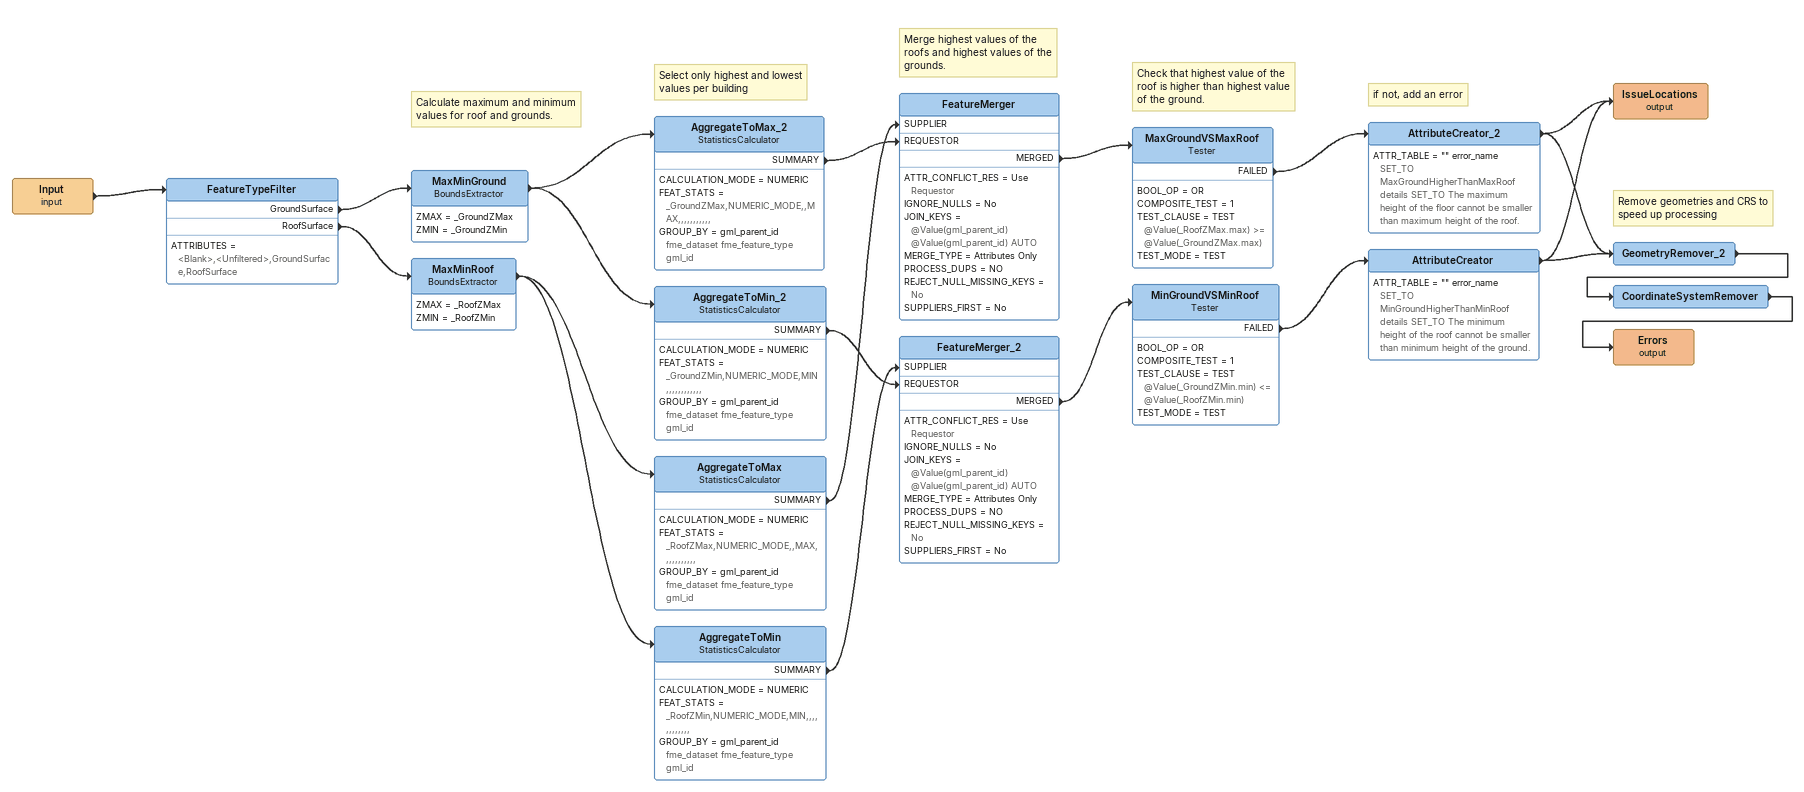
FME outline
Input (input)
    -> FeatureTypeFilter
FeatureTypeFilter
    ATTRIBUTES = <Blank>,<Unfiltered>,GroundSurface,RoofSurface
    GroundSurface -> MaxMinGround
    RoofSurface -> MaxMinRoof
Note: Calculate maximum and minimum values for roof and grounds.
MaxMinGround: BoundsExtractor
    ZMAX = _GroundZMax
    ZMIN = _GroundZMin
    -> AggregateToMax_2
    -> AggregateToMin_2
Note: Select only highest and lowest values per building
AggregateToMax_2: StatisticsCalculator
    CALCULATION_MODE = NUMERIC
    FEAT_STATS = _GroundZMax,NUMERIC_MODE,,MAX,,,,,,,,,,,
    GROUP_BY = gml_parent_id fme_dataset fme_feature_type gml_id
    SUMMARY -> FeatureMerger [REQUESTOR]
AggregateToMin_2: StatisticsCalculator
    CALCULATION_MODE = NUMERIC
    FEAT_STATS = _GroundZMin,NUMERIC_MODE,MIN,,,,,,,,,,,,
    GROUP_BY = gml_parent_id fme_dataset fme_feature_type gml_id
    SUMMARY -> FeatureMerger_2 [REQUESTOR]
MaxMinRoof: BoundsExtractor
    ZMAX = _RoofZMax
    ZMIN = _RoofZMin
    -> AggregateToMax
    -> AggregateToMin
AggregateToMax: StatisticsCalculator
    CALCULATION_MODE = NUMERIC
    FEAT_STATS = _RoofZMax,NUMERIC_MODE,,MAX,,,,,,,,,,,
    GROUP_BY = gml_parent_id fme_dataset fme_feature_type gml_id
    SUMMARY -> FeatureMerger [SUPPLIER]
Note: Merge highest values of the roofs and highest values of the grounds.
FeatureMerger
    ATTR_CONFLICT_RES = Use Requestor
    IGNORE_NULLS = No
    JOIN_KEYS = @Value(gml_parent_id) @Value(gml_parent_id) AUTO
    MERGE_TYPE = Attributes Only
    PROCESS_DUPS = NO
    REJECT_NULL_MISSING_KEYS = No
    SUPPLIERS_FIRST = No
    MERGED -> MaxGroundVSMaxRoof
Note: Check that highest value of the roof is higher than highest value of the ground.
MaxGroundVSMaxRoof: Tester
    BOOL_OP = OR
    COMPOSITE_TEST = 1
    TEST_CLAUSE = TEST @Value(_RoofZMax.max) >= @Value(_GroundZMax.max)
    TEST_MODE = TEST
    FAILED -> AttributeCreator_2
Note: if not, add an error
AttributeCreator_2
    ATTR_TABLE = "" error_name SET_TO MaxGroundHigherThanMaxRoof  details SET_TO The maximum height of the floor cannot be smaller than maximum height of the roof.
    -> GeometryRemover_2
    -> IssueLocations (output)
AggregateToMin: StatisticsCalculator
    CALCULATION_MODE = NUMERIC
    FEAT_STATS = _RoofZMin,NUMERIC_MODE,MIN,,,,,,,,,,,,
    GROUP_BY = gml_parent_id fme_dataset fme_feature_type gml_id
    SUMMARY -> FeatureMerger_2 [SUPPLIER]
FeatureMerger_2
    ATTR_CONFLICT_RES = Use Requestor
    IGNORE_NULLS = No
    JOIN_KEYS = @Value(gml_parent_id) @Value(gml_parent_id) AUTO
    MERGE_TYPE = Attributes Only
    PROCESS_DUPS = NO
    REJECT_NULL_MISSING_KEYS = No
    SUPPLIERS_FIRST = No
    MERGED -> MinGroundVSMinRoof
MinGroundVSMinRoof: Tester
    BOOL_OP = OR
    COMPOSITE_TEST = 1
    TEST_CLAUSE = TEST @Value(_GroundZMin.min) <= @Value(_RoofZMin.min)
    TEST_MODE = TEST
    FAILED -> AttributeCreator
AttributeCreator
    ATTR_TABLE = "" error_name SET_TO MinGroundHigherThanMinRoof  details SET_TO The minimum height of the roof cannot be smaller than minimum height of the ground.
    -> GeometryRemover_2
    -> IssueLocations (output)
IssueLocations (output)
Note: Remove geometries and CRS to speed up processing
GeometryRemover_2
    -> CoordinateSystemRemover
CoordinateSystemRemover
    -> Errors (output)
Errors (output)
